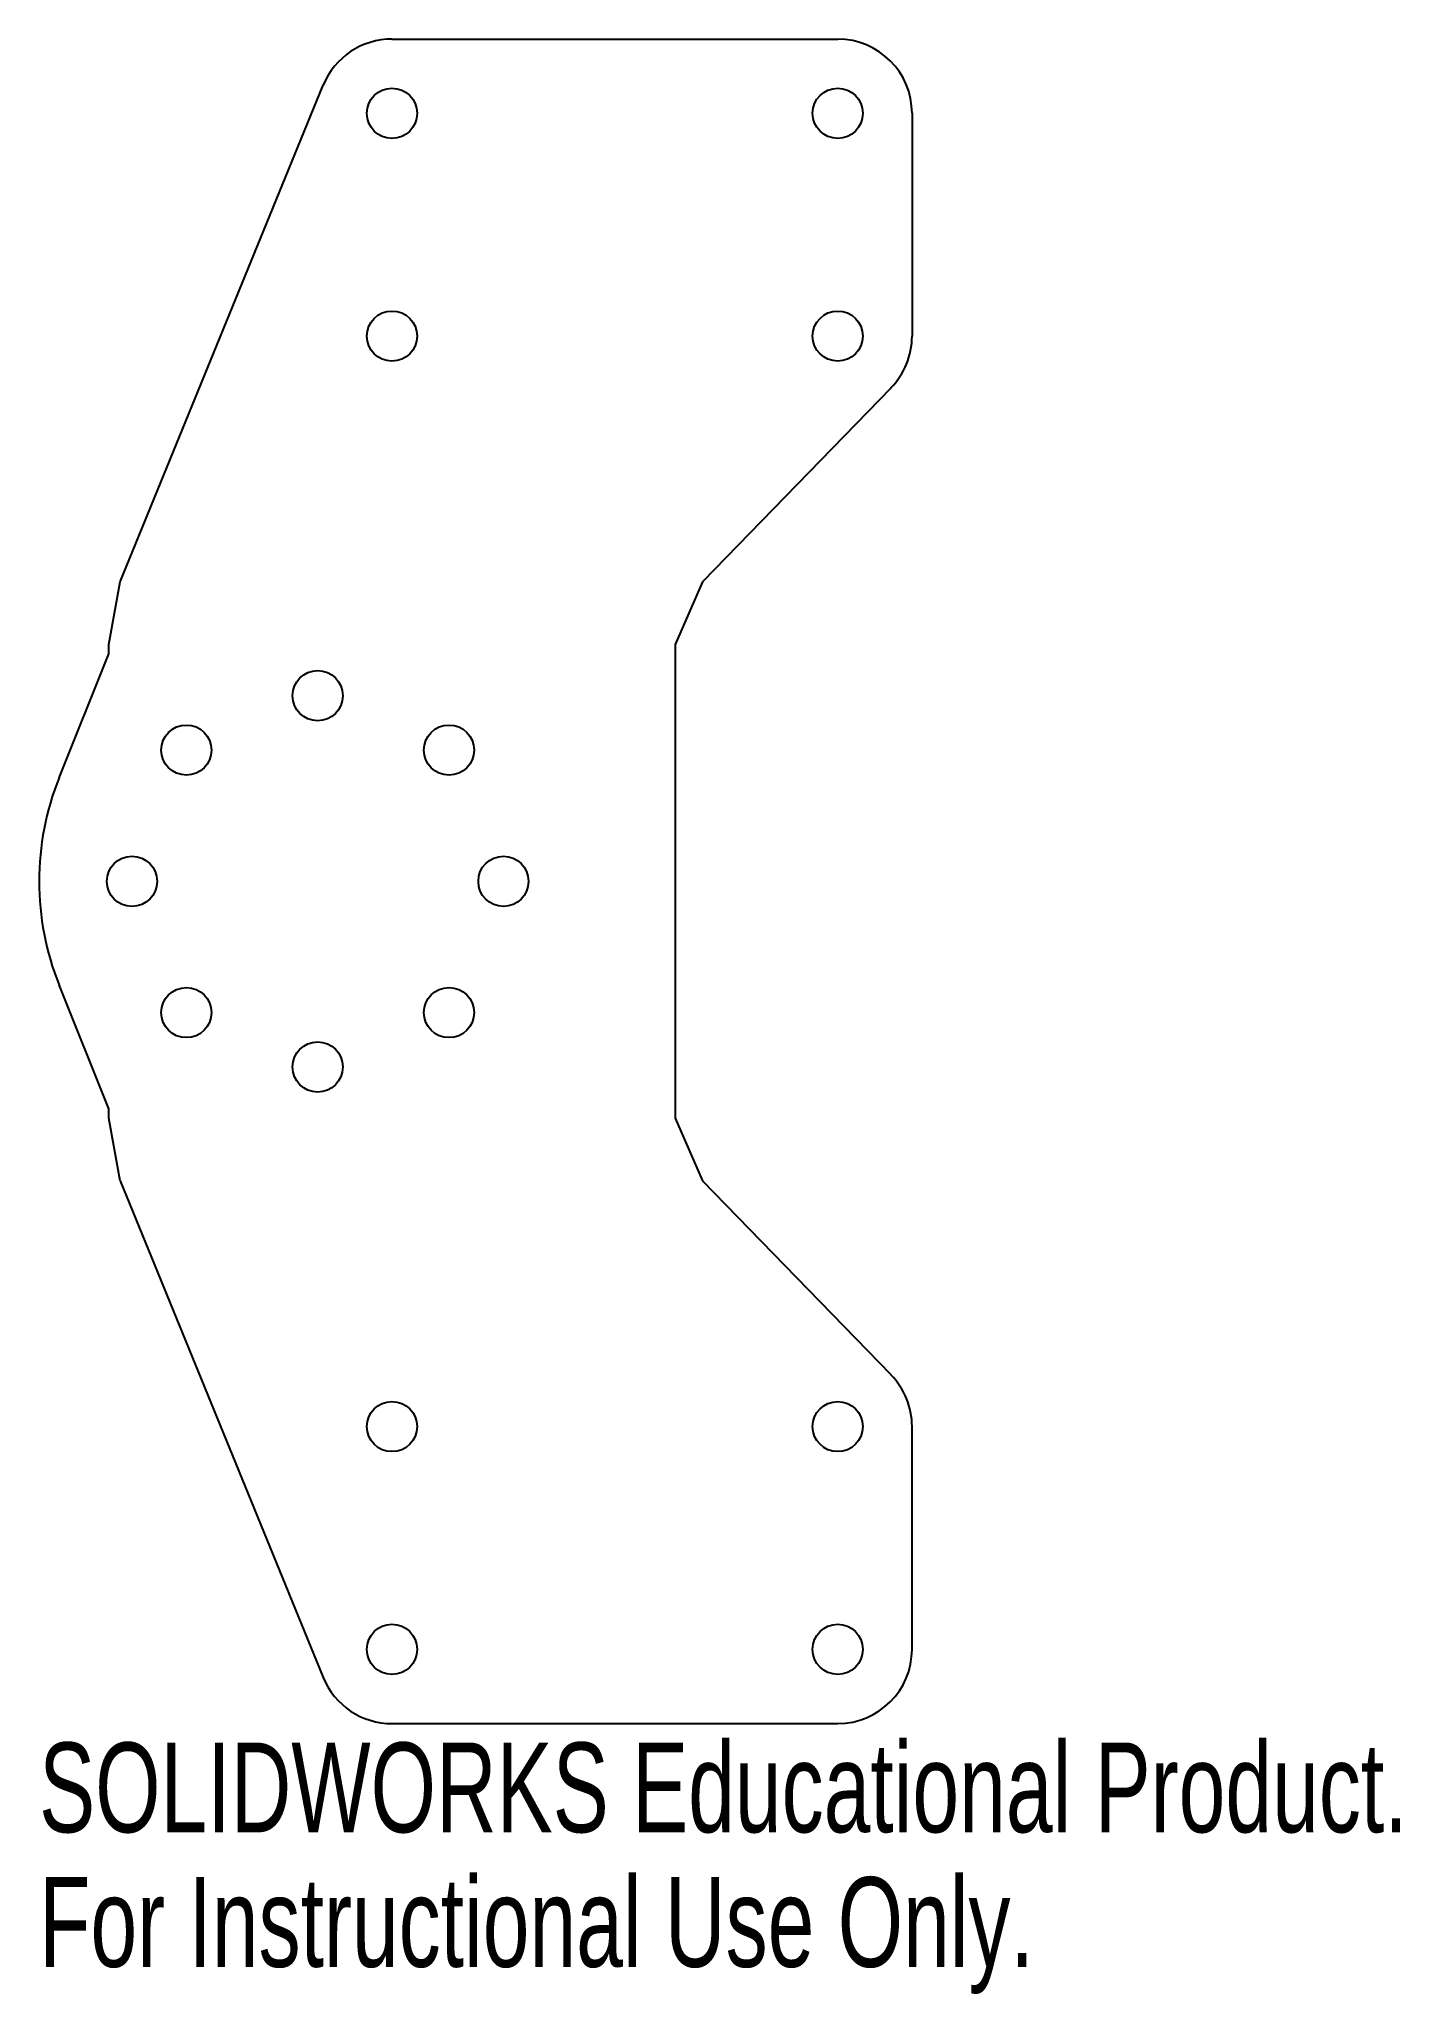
# Model space of a CAD drawing. Header units: millimetres. Extents: x -15 to 58, y -310 to -205.
import ezdxf

# ---------------------------------------------------------------- set-up
doc = ezdxf.new("R2010")
doc.units = ezdxf.units.MM
doc.styles.add('SLDTEXTSTYLE0', font='TXT', dxfattribs={"width": 0.7})

msp = doc.modelspace()

# ---------------------------------------------------------------- linework, layer by layer
at = {"color": 7, "linetype": 'Continuous', "lineweight": 25}
for p, q in [((4, -204.63), (28, -204.63)), ((-10.64, -233.87), (0.3, -207.12)), ((32, -208.63), (32, -220.63)), ((30.87, -223.42), (20.71, -233.87)), ((-11.25, -237.25), (-10.64, -233.87)), ((20.71, -233.87), (19.25, -237.25)), ((-13.92, -244.42), (-11.25, -237.75)), ((-11.25, -237.75), (-11.25, -237.25)), ((19.25, -237.25), (19.25, -262.75)), ((-11.25, -262.25), (-13.92, -255.58)), ((-11.25, -262.75), (-11.25, -262.25)), ((-10.64, -266.13), (-11.25, -262.75)), ((19.25, -262.75), (20.71, -266.13)), ((-10.64, -266.13), (0.3, -292.88)), ((30.87, -276.58), (20.71, -266.13)), ((32, -291.37), (32, -279.37)), ((4, -295.37), (28, -295.37))]:
    msp.add_line(p, q, dxfattribs=at)
for centre in [(4, -208.63), (28, -208.63), (4, -220.63), (28, -220.63), (0, -240), (-7.07, -242.93), (7.07, -242.93), (-10, -250), (10, -250), (-7.07, -257.07), (7.07, -257.07), (0, -260), (4, -279.37), (28, -279.37), (4, -291.37), (28, -291.37)]:
    msp.add_circle(centre, 1.35, dxfattribs=at)
for centre, radius, start, end in [((4, -208.63), 4, 90, 157.767), ((28, -208.63), 4, 0, 90), ((28, -220.63), 4, 315.8016, 0), ((0, -250), 15, 158.1579, 201.8421), ((28, -279.37), 4, 0, 44.1984), ((28, -291.37), 4, 270, 0), ((4, -291.37), 4, 202.233, 270)]:
    msp.add_arc(centre, radius, start, end, dxfattribs=at)

# ---------------------------------------------------------------- texts
at = {"color": 7, "linetype": 'Continuous', "char_height": 4.8336, "attachment_point": 1, "style": 'SLDTEXTSTYLE0'}
for s, insert in [('SOLIDWORKS Educational Product.', (-15, -296.39)), ('For Instructional Use Only.', (-15, -303.64))]:
    msp.add_mtext(s, dxfattribs=dict(at, insert=insert))

doc.saveas('drawing.dxf')
